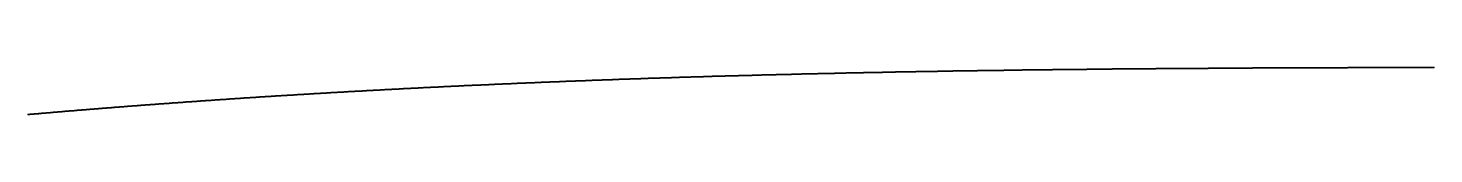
# Model space of a CAD drawing. Header units: metres. Extents: x 0 to 360, y 0 to 49.
# Drawn here: x 135.01 to 146.25, y 49.04 to 49.42 of the extents above; entities that cross this region are included whole.
import ezdxf

# ---------------------------------------------------------------- set-up
doc = ezdxf.new("R2010")
doc.units = ezdxf.units.M

msp = doc.modelspace()

# ---------------------------------------------------------------- linework, layer by layer
for p in [(141.641, 49.377), (141.647, 49.378), (141.653, 49.378), (141.659, 49.378), (141.664, 49.378), (141.67, 49.378), (141.676, 49.378), (141.682, 49.378), (141.688, 49.378), (141.693, 49.379), (141.699, 49.379), (141.705, 49.379), (141.711, 49.379), (141.717, 49.379), (141.723, 49.379), (141.728, 49.379), (141.734, 49.379), (141.74, 49.379), (141.746, 49.38), (141.752, 49.38), (141.757, 49.38), (141.763, 49.38), (141.769, 49.38), (141.775, 49.38), (141.781, 49.38), (141.787, 49.38), (141.792, 49.381), (141.798, 49.381), (141.804, 49.381), (141.81, 49.381), (141.816, 49.381), (141.822, 49.381), (141.827, 49.381), (141.833, 49.381), (141.839, 49.381), (141.845, 49.382), (141.851, 49.382), (141.856, 49.382), (141.862, 49.382), (141.868, 49.382), (141.874, 49.382), (141.88, 49.382), (141.886, 49.382), (141.891, 49.382), (141.897, 49.383), (141.903, 49.383), (141.909, 49.383), (141.915, 49.383), (141.92, 49.383), (141.926, 49.383), (141.932, 49.383), (141.938, 49.383), (141.944, 49.383), (141.95, 49.384), (141.955, 49.384), (141.961, 49.384), (141.967, 49.384), (141.973, 49.384), (141.979, 49.384), (141.984, 49.384), (141.99, 49.384), (141.996, 49.384), (142.002, 49.385), (142.008, 49.385), (142.014, 49.385), (142.019, 49.385), (142.025, 49.385), (142.031, 49.385), (142.037, 49.385), (142.043, 49.385), (142.048, 49.385), (142.054, 49.385), (142.06, 49.386), (142.066, 49.386), (142.072, 49.386), (142.078, 49.386), (142.083, 49.386), (142.089, 49.386), (142.095, 49.386), (142.101, 49.386), (142.107, 49.386), (142.112, 49.387), (142.118, 49.387), (142.124, 49.387), (142.13, 49.387), (142.136, 49.387), (142.142, 49.387), (142.147, 49.387), (142.153, 49.387), (142.159, 49.387), (142.165, 49.387), (142.171, 49.388), (142.176, 49.388), (142.182, 49.388), (142.188, 49.388), (142.194, 49.388), (142.2, 49.388), (142.206, 49.388), (142.211, 49.388), (142.217, 49.388), (142.223, 49.388), (142.229, 49.389), (142.235, 49.389), (142.24, 49.389), (142.246, 49.389), (142.252, 49.389), (142.258, 49.389), (142.264, 49.389), (142.27, 49.389), (142.275, 49.389), (142.281, 49.389), (142.287, 49.39), (142.293, 49.39), (142.299, 49.39), (142.304, 49.39), (142.31, 49.39), (142.316, 49.39), (142.322, 49.39), (142.328, 49.39), (142.334, 49.39), (142.339, 49.39), (142.345, 49.39), (142.351, 49.391), (142.357, 49.391), (142.363, 49.391), (142.368, 49.391), (142.374, 49.391), (142.38, 49.391), (142.386, 49.391), (142.392, 49.391), (142.398, 49.391), (142.403, 49.391), (142.409, 49.392), (142.415, 49.392), (142.421, 49.392), (142.427, 49.392), (142.432, 49.392), (142.438, 49.392), (142.444, 49.392), (142.45, 49.392), (142.456, 49.392), (142.462, 49.392), (142.467, 49.392), (142.473, 49.393), (142.479, 49.393), (142.485, 49.393), (142.491, 49.393), (142.497, 49.393), (142.502, 49.393), (142.508, 49.393), (142.514, 49.393), (142.52, 49.393), (142.526, 49.393), (142.531, 49.393), (142.537, 49.394), (142.543, 49.394), (142.549, 49.394), (142.555, 49.394), (142.561, 49.394), (142.566, 49.394), (142.572, 49.394), (142.578, 49.394), (142.584, 49.394), (142.59, 49.394), (142.595, 49.394), (142.601, 49.394), (142.607, 49.395), (142.613, 49.395), (142.619, 49.395), (142.625, 49.395), (142.63, 49.395), (142.636, 49.395), (142.642, 49.395), (142.648, 49.395), (142.654, 49.395), (142.659, 49.395), (142.665, 49.395), (142.671, 49.396), (142.677, 49.396), (142.683, 49.396), (142.689, 49.396), (142.694, 49.396), (142.7, 49.396), (142.706, 49.396), (142.712, 49.396), (142.718, 49.396), (142.723, 49.396), (142.729, 49.396), (142.735, 49.396), (142.741, 49.397), (142.747, 49.397), (142.753, 49.397), (142.758, 49.397), (142.764, 49.397), (142.77, 49.397), (142.776, 49.397), (142.782, 49.397), (142.787, 49.397), (142.793, 49.397), (142.799, 49.397), (142.805, 49.397), (142.811, 49.397), (142.817, 49.398), (142.822, 49.398), (142.828, 49.398), (142.834, 49.398), (142.84, 49.398), (142.846, 49.398), (142.851, 49.398), (142.857, 49.398), (142.863, 49.398), (142.869, 49.398), (142.875, 49.398), (142.881, 49.398), (142.886, 49.399), (142.892, 49.399), (142.898, 49.399), (142.904, 49.399), (142.91, 49.399), (142.915, 49.399), (142.921, 49.399), (142.927, 49.399), (142.933, 49.399), (142.939, 49.399), (142.945, 49.399), (142.95, 49.399), (142.956, 49.399), (142.962, 49.4), (142.968, 49.4), (142.974, 49.4), (142.979, 49.4), (142.985, 49.4), (142.991, 49.4), (142.997, 49.4), (143.003, 49.4), (143.009, 49.4), (143.014, 49.4), (143.02, 49.4), (143.026, 49.4), (143.032, 49.4), (143.038, 49.4), (143.043, 49.401), (143.049, 49.401), (143.055, 49.401), (143.061, 49.401), (143.067, 49.401), (143.073, 49.401), (143.078, 49.401), (143.084, 49.401), (143.09, 49.401), (143.096, 49.401), (143.102, 49.401), (143.107, 49.401), (143.113, 49.401), (143.119, 49.401), (143.125, 49.402), (143.131, 49.402), (143.137, 49.402), (143.142, 49.402), (143.148, 49.402), (143.154, 49.402), (143.16, 49.402), (143.166, 49.402), (143.171, 49.402), (143.177, 49.402), (143.183, 49.402), (143.189, 49.402), (143.195, 49.402), (143.201, 49.402), (143.206, 49.403), (143.212, 49.403), (143.218, 49.403), (143.224, 49.403), (143.23, 49.403), (143.235, 49.403), (143.241, 49.403), (143.247, 49.403), (143.253, 49.403), (143.259, 49.403), (143.264, 49.403), (143.27, 49.403), (143.276, 49.403), (143.282, 49.403), (143.288, 49.403), (143.294, 49.404), (143.299, 49.404), (143.305, 49.404), (143.311, 49.404), (143.317, 49.404), (143.323, 49.404), (143.328, 49.404), (143.334, 49.404), (143.34, 49.404), (143.346, 49.404), (143.352, 49.404), (143.358, 49.404), (143.363, 49.404), (143.369, 49.404), (143.375, 49.404), (143.381, 49.404), (143.387, 49.405), (143.392, 49.405), (143.398, 49.405), (143.404, 49.405), (143.41, 49.405), (143.416, 49.405), (143.422, 49.405), (143.427, 49.405), (143.433, 49.405), (143.439, 49.405), (143.445, 49.405), (143.451, 49.405), (143.456, 49.405), (143.462, 49.405), (143.468, 49.405), (143.474, 49.405), (143.48, 49.406), (143.486, 49.406), (143.491, 49.406), (143.497, 49.406), (143.503, 49.406), (143.509, 49.406), (143.515, 49.406), (143.52, 49.406), (143.526, 49.406), (143.532, 49.406), (143.538, 49.406), (143.544, 49.406), (143.55, 49.406), (143.555, 49.406), (143.561, 49.406), (143.567, 49.406), (143.573, 49.406), (143.579, 49.407), (143.584, 49.407), (143.59, 49.407), (143.596, 49.407), (143.602, 49.407), (143.608, 49.407), (143.614, 49.407), (143.619, 49.407), (143.625, 49.407), (143.631, 49.407), (143.637, 49.407), (143.643, 49.407), (143.648, 49.407), (143.654, 49.407), (143.66, 49.407), (143.666, 49.407), (143.672, 49.407), (143.678, 49.407), (143.683, 49.408), (143.689, 49.408), (143.695, 49.408), (143.701, 49.408), (143.707, 49.408), (143.712, 49.408), (143.718, 49.408), (143.724, 49.408), (143.73, 49.408), (143.736, 49.408), (143.742, 49.408), (143.747, 49.408), (143.753, 49.408), (143.759, 49.408), (143.765, 49.408), (143.771, 49.408), (143.776, 49.408), (143.782, 49.408), (143.788, 49.408), (143.794, 49.409), (143.8, 49.409), (143.806, 49.409), (143.811, 49.409), (143.817, 49.409), (143.823, 49.409), (143.829, 49.409), (143.835, 49.409), (143.84, 49.409), (143.846, 49.409), (143.852, 49.409), (143.858, 49.409), (143.864, 49.409), (143.87, 49.409), (143.875, 49.409), (143.881, 49.409), (143.887, 49.409), (143.893, 49.409), (143.899, 49.409), (143.904, 49.409), (143.91, 49.41), (143.916, 49.41), (143.922, 49.41), (143.928, 49.41), (143.934, 49.41), (143.939, 49.41), (143.945, 49.41), (143.951, 49.41), (143.957, 49.41), (143.963, 49.41), (143.968, 49.41), (143.974, 49.41), (143.98, 49.41), (143.986, 49.41), (143.992, 49.41), (143.998, 49.41), (144.003, 49.41), (144.009, 49.41), (144.015, 49.41), (144.021, 49.41), (144.027, 49.41), (144.032, 49.411), (144.038, 49.411), (144.044, 49.411), (144.05, 49.411), (144.056, 49.411), (144.062, 49.411), (144.067, 49.411), (144.073, 49.411), (144.079, 49.411), (144.085, 49.411), (144.091, 49.411), (144.096, 49.411), (144.102, 49.411), (144.108, 49.411), (144.114, 49.411), (144.12, 49.411), (144.126, 49.411), (144.131, 49.411), (144.137, 49.411), (144.143, 49.411), (144.149, 49.411), (144.155, 49.411), (144.16, 49.412), (144.166, 49.412), (144.172, 49.412), (144.178, 49.412), (144.184, 49.412), (144.19, 49.412), (144.195, 49.412), (144.201, 49.412), (144.207, 49.412), (144.213, 49.412), (144.219, 49.412), (144.224, 49.412), (144.23, 49.412), (144.236, 49.412), (144.242, 49.412), (144.248, 49.412), (144.254, 49.412), (144.259, 49.412), (144.265, 49.412), (144.271, 49.412), (144.277, 49.412), (144.283, 49.412), (144.288, 49.412), (144.294, 49.412), (144.3, 49.413), (144.306, 49.413), (144.312, 49.413), (144.318, 49.413), (144.323, 49.413), (144.329, 49.413), (144.335, 49.413), (144.341, 49.413), (144.347, 49.413), (144.352, 49.413), (144.358, 49.413), (144.364, 49.413), (144.37, 49.413), (144.376, 49.413), (144.382, 49.413), (144.387, 49.413), (144.393, 49.413), (144.399, 49.413), (144.405, 49.413), (144.411, 49.413), (144.416, 49.413), (144.422, 49.413), (144.428, 49.413), (144.434, 49.413), (144.44, 49.413), (144.446, 49.413), (144.451, 49.414), (144.457, 49.414), (144.463, 49.414), (144.469, 49.414), (144.475, 49.414), (144.48, 49.414), (144.486, 49.414), (144.492, 49.414), (144.498, 49.414), (144.504, 49.414), (144.51, 49.414), (144.515, 49.414), (144.521, 49.414), (144.527, 49.414), (144.533, 49.414), (144.539, 49.414), (144.544, 49.414), (144.55, 49.414), (144.556, 49.414), (144.562, 49.414), (144.568, 49.414), (144.573, 49.414), (144.579, 49.414), (144.585, 49.414), (144.591, 49.414), (144.597, 49.414), (144.603, 49.414), (144.608, 49.414), (144.614, 49.414), (144.62, 49.415), (144.626, 49.415), (144.632, 49.415), (144.637, 49.415), (144.643, 49.415), (144.649, 49.415), (144.655, 49.415), (144.661, 49.415), (144.667, 49.415), (144.672, 49.415), (144.678, 49.415), (144.684, 49.415), (144.69, 49.415), (144.696, 49.415), (144.701, 49.415), (144.707, 49.415), (144.713, 49.415), (144.719, 49.415), (144.725, 49.415), (144.731, 49.415), (144.736, 49.415), (144.742, 49.415), (144.748, 49.415), (144.754, 49.415), (144.76, 49.415), (144.765, 49.415), (144.771, 49.415), (144.777, 49.415), (144.783, 49.415), (144.789, 49.415), (144.795, 49.415), (144.8, 49.415), (144.806, 49.416), (144.812, 49.416), (144.818, 49.416), (144.824, 49.416), (144.829, 49.416), (144.835, 49.416), (144.841, 49.416), (144.847, 49.416), (144.853, 49.416), (144.859, 49.416), (144.864, 49.416), (144.87, 49.416), (144.876, 49.416), (144.882, 49.416), (144.888, 49.416), (144.893, 49.416), (144.899, 49.416), (144.905, 49.416), (144.911, 49.416), (144.917, 49.416), (144.923, 49.416), (144.928, 49.416), (144.934, 49.416), (144.94, 49.416), (144.946, 49.416), (144.952, 49.416), (144.957, 49.416), (144.963, 49.416), (144.969, 49.416), (144.975, 49.416), (144.981, 49.416), (144.987, 49.416), (144.992, 49.416), (144.998, 49.416), (145.004, 49.416), (145.01, 49.416), (145.016, 49.417), (145.021, 49.417), (145.027, 49.417), (145.033, 49.417), (145.039, 49.417), (145.045, 49.417), (145.051, 49.417), (145.056, 49.417), (145.062, 49.417), (145.068, 49.417), (145.074, 49.417), (145.08, 49.417), (145.085, 49.417), (145.091, 49.417), (145.097, 49.417), (145.103, 49.417), (145.109, 49.417), (145.114, 49.417), (145.12, 49.417), (145.126, 49.417), (145.132, 49.417), (145.138, 49.417), (145.144, 49.417), (145.149, 49.417), (145.155, 49.417), (145.161, 49.417), (145.167, 49.417), (145.173, 49.417), (145.178, 49.417), (145.184, 49.417), (145.19, 49.417), (145.196, 49.417), (145.202, 49.417), (145.208, 49.417), (145.213, 49.417), (145.219, 49.417), (145.225, 49.417), (145.231, 49.417), (145.237, 49.417), (145.242, 49.417), (145.248, 49.417), (145.254, 49.417), (145.26, 49.417), (145.266, 49.418), (145.272, 49.418), (145.277, 49.418), (145.283, 49.418), (145.289, 49.418), (145.295, 49.418), (145.301, 49.418), (145.306, 49.418), (145.312, 49.418), (145.318, 49.418), (145.324, 49.418), (145.33, 49.418), (145.336, 49.418), (145.341, 49.418), (145.347, 49.418), (145.353, 49.418), (145.359, 49.418), (145.365, 49.418), (145.37, 49.418), (145.376, 49.418), (145.382, 49.418), (145.388, 49.418), (145.394, 49.418), (145.4, 49.418), (145.405, 49.418), (145.411, 49.418), (145.417, 49.418), (145.423, 49.418), (145.429, 49.418), (145.434, 49.418), (145.44, 49.418), (145.446, 49.418), (145.452, 49.418), (145.458, 49.418), (145.464, 49.418), (145.469, 49.418), (145.475, 49.418), (145.481, 49.418), (145.487, 49.418), (145.493, 49.418), (145.498, 49.418), (145.504, 49.418), (145.51, 49.418), (145.516, 49.418), (145.522, 49.418), (145.528, 49.418), (145.533, 49.418), (145.539, 49.418), (145.545, 49.418), (145.551, 49.418), (145.557, 49.418), (145.562, 49.418), (145.568, 49.419), (145.574, 49.419), (145.58, 49.419), (145.586, 49.419), (145.592, 49.419), (145.597, 49.419), (145.603, 49.419), (145.609, 49.419), (145.615, 49.419), (145.621, 49.419), (145.626, 49.419), (145.632, 49.419), (145.638, 49.419), (145.644, 49.419), (145.65, 49.419), (145.656, 49.419), (145.661, 49.419), (145.667, 49.419), (145.673, 49.419), (145.679, 49.419), (145.685, 49.419), (145.69, 49.419), (145.696, 49.419), (145.702, 49.419), (145.708, 49.419), (145.714, 49.419), (145.719, 49.419), (145.725, 49.419), (145.731, 49.419), (145.737, 49.419), (145.743, 49.419), (145.749, 49.419), (145.754, 49.419), (145.76, 49.419), (145.766, 49.419), (145.772, 49.419), (145.778, 49.419), (145.783, 49.419), (145.789, 49.419), (145.795, 49.419), (145.801, 49.419), (145.807, 49.419), (145.813, 49.419), (145.818, 49.419), (145.824, 49.419), (145.83, 49.419), (145.836, 49.419), (145.842, 49.419), (145.847, 49.419), (145.853, 49.419), (145.859, 49.419), (145.865, 49.419), (145.871, 49.419), (145.877, 49.419), (145.882, 49.419), (145.888, 49.419), (145.894, 49.419), (145.9, 49.419), (145.906, 49.419), (145.911, 49.419), (145.917, 49.419), (145.923, 49.419), (145.929, 49.419), (145.935, 49.419), (145.941, 49.419), (145.946, 49.419), (145.952, 49.419), (145.958, 49.419), (145.964, 49.419), (145.97, 49.419), (145.975, 49.419), (145.981, 49.42), (145.987, 49.42), (145.993, 49.42), (145.999, 49.42), (146.005, 49.42), (146.01, 49.42), (146.016, 49.42), (146.022, 49.42), (146.028, 49.42), (146.034, 49.42), (146.039, 49.42), (146.045, 49.42), (146.051, 49.42), (146.057, 49.42), (146.063, 49.42), (146.069, 49.42), (146.074, 49.42), (146.08, 49.42), (146.086, 49.42), (146.092, 49.42), (146.098, 49.42), (146.103, 49.42), (146.109, 49.42), (146.115, 49.42), (146.121, 49.42), (146.127, 49.42), (146.133, 49.42), (146.138, 49.42), (146.144, 49.42), (146.15, 49.42), (146.156, 49.42), (146.162, 49.42), (146.167, 49.42), (146.173, 49.42), (146.179, 49.42), (146.185, 49.42), (146.191, 49.42), (146.197, 49.42), (146.202, 49.42), (146.208, 49.42), (146.214, 49.42), (146.22, 49.42), (146.226, 49.42), (146.231, 49.42), (146.237, 49.42), (146.243, 49.42), (146.249, 49.42), (146.255, 49.42), (138.323, 49.265), (138.329, 49.265), (138.335, 49.266), (138.34, 49.266), (138.346, 49.266), (138.352, 49.267), (138.358, 49.267), (138.364, 49.267), (138.37, 49.267), (138.375, 49.268), (138.381, 49.268), (138.387, 49.268), (138.393, 49.269), (138.399, 49.269), (138.404, 49.269), (138.41, 49.269), (138.416, 49.27), (138.422, 49.27), (138.428, 49.27), (138.434, 49.27), (138.439, 49.271), (138.445, 49.271), (138.451, 49.271), (138.457, 49.272), (138.463, 49.272), (138.469, 49.272), (138.474, 49.272), (138.48, 49.273), (138.486, 49.273), (138.492, 49.273), (138.498, 49.274), (138.503, 49.274), (138.509, 49.274), (138.515, 49.274), (138.521, 49.275), (138.527, 49.275), (138.533, 49.275), (138.538, 49.275), (138.544, 49.276), (138.55, 49.276), (138.556, 49.276), (138.562, 49.277), (138.568, 49.277), (138.573, 49.277), (138.579, 49.277), (138.585, 49.278), (138.591, 49.278), (138.597, 49.278), (138.602, 49.278), (138.608, 49.279), (138.614, 49.279), (138.62, 49.279), (138.626, 49.279), (138.632, 49.28), (138.637, 49.28), (138.643, 49.28), (138.649, 49.281), (138.655, 49.281), (138.661, 49.281), (138.667, 49.281), (138.672, 49.282), (138.678, 49.282), (138.684, 49.282), (138.69, 49.282), (138.696, 49.283), (138.701, 49.283), (138.707, 49.283), (138.713, 49.283), (138.719, 49.284), (138.725, 49.284), (138.731, 49.284), (138.736, 49.284), (138.742, 49.285), (138.748, 49.285), (138.754, 49.285), (138.76, 49.286), (138.766, 49.286), (138.771, 49.286), (138.777, 49.286), (138.783, 49.287), (138.789, 49.287), (138.795, 49.287), (138.8, 49.287), (138.806, 49.288), (138.812, 49.288), (138.818, 49.288), (138.824, 49.288), (138.83, 49.289), (138.835, 49.289), (138.841, 49.289), (138.847, 49.289), (138.853, 49.29), (138.859, 49.29), (138.865, 49.29), (138.87, 49.29), (138.876, 49.291), (138.882, 49.291), (138.888, 49.291), (138.894, 49.291), (138.899, 49.292), (138.905, 49.292), (138.911, 49.292), (138.917, 49.292), (138.923, 49.293), (138.929, 49.293), (138.934, 49.293), (138.94, 49.293), (138.946, 49.294), (138.952, 49.294), (138.958, 49.294), (138.964, 49.294), (138.969, 49.295), (138.975, 49.295), (138.981, 49.295), (138.987, 49.295), (138.993, 49.296), (138.998, 49.296), (139.004, 49.296), (139.01, 49.296), (139.016, 49.297), (139.022, 49.297), (139.028, 49.297), (139.033, 49.297), (139.039, 49.298), (139.045, 49.298), (139.051, 49.298), (139.057, 49.298), (139.063, 49.299), (139.068, 49.299), (139.074, 49.299), (139.08, 49.299), (139.086, 49.3), (139.092, 49.3), (139.097, 49.3), (139.103, 49.3), (139.109, 49.3), (139.115, 49.301), (139.121, 49.301), (139.127, 49.301), (139.132, 49.301), (139.138, 49.302), (139.144, 49.302), (139.15, 49.302), (139.156, 49.302), (139.161, 49.303), (139.167, 49.303), (139.173, 49.303), (139.179, 49.303), (139.185, 49.304), (139.191, 49.304), (139.196, 49.304), (139.202, 49.304), (139.208, 49.304), (139.214, 49.305), (139.22, 49.305), (139.226, 49.305), (139.231, 49.305), (139.237, 49.306), (139.243, 49.306), (139.249, 49.306), (139.255, 49.306), (139.26, 49.307), (139.266, 49.307), (139.272, 49.307), (139.278, 49.307), (139.284, 49.308), (139.29, 49.308), (139.295, 49.308), (139.301, 49.308), (139.307, 49.308), (139.313, 49.309), (139.319, 49.309), (139.325, 49.309), (139.33, 49.309), (139.336, 49.31), (139.342, 49.31), (139.348, 49.31), (139.354, 49.31), (139.359, 49.31), (139.365, 49.311), (139.371, 49.311), (139.377, 49.311), (139.383, 49.311), (139.389, 49.312), (139.394, 49.312), (139.4, 49.312), (139.406, 49.312), (139.412, 49.312), (139.418, 49.313), (139.424, 49.313), (139.429, 49.313), (139.435, 49.313), (139.441, 49.314), (139.447, 49.314), (139.453, 49.314), (139.458, 49.314), (139.464, 49.314), (139.47, 49.315), (139.476, 49.315), (139.482, 49.315), (139.488, 49.315), (139.493, 49.316), (139.499, 49.316), (139.505, 49.316), (139.511, 49.316), (139.517, 49.316), (139.522, 49.317), (139.528, 49.317), (139.534, 49.317), (139.54, 49.317), (139.546, 49.318), (139.552, 49.318), (139.557, 49.318), (139.563, 49.318), (139.569, 49.318), (139.575, 49.319), (139.581, 49.319), (139.587, 49.319), (139.592, 49.319), (139.598, 49.319), (139.604, 49.32), (139.61, 49.32), (139.616, 49.32), (139.621, 49.32), (139.627, 49.321), (139.633, 49.321), (139.639, 49.321), (139.645, 49.321), (139.651, 49.321), (139.656, 49.322), (139.662, 49.322), (139.668, 49.322), (139.674, 49.322), (139.68, 49.322), (139.685, 49.323), (139.691, 49.323), (139.697, 49.323), (139.703, 49.323), (139.709, 49.323), (139.715, 49.324), (139.72, 49.324), (139.726, 49.324), (139.732, 49.324), (139.738, 49.325), (139.744, 49.325), (139.75, 49.325), (139.755, 49.325), (139.761, 49.325), (139.767, 49.326), (139.773, 49.326), (139.779, 49.326), (139.784, 49.326), (139.79, 49.326), (139.796, 49.327), (139.802, 49.327), (139.808, 49.327), (139.814, 49.327), (139.819, 49.327), (139.825, 49.328), (139.831, 49.328), (139.837, 49.328), (139.843, 49.328), (139.848, 49.328), (139.854, 49.329), (139.86, 49.329), (139.866, 49.329), (139.872, 49.329), (139.878, 49.329), (139.883, 49.33), (139.889, 49.33), (139.895, 49.33), (139.901, 49.33), (139.907, 49.33), (139.913, 49.331), (139.918, 49.331), (139.924, 49.331), (139.93, 49.331), (139.936, 49.331), (139.942, 49.332), (139.947, 49.332), (139.953, 49.332), (139.959, 49.332), (139.965, 49.332), (139.971, 49.333), (139.977, 49.333), (139.982, 49.333), (139.988, 49.333), (139.994, 49.333), (140, 49.334), (140.006, 49.334), (140.011, 49.334), (140.017, 49.334), (140.023, 49.334), (140.029, 49.334), (140.035, 49.335), (140.041, 49.335), (140.046, 49.335), (140.052, 49.335), (140.058, 49.335), (140.064, 49.336), (140.07, 49.336), (140.076, 49.336), (140.081, 49.336), (140.087, 49.336), (140.093, 49.337), (140.099, 49.337), (140.105, 49.337), (140.11, 49.337), (140.116, 49.337), (140.122, 49.338), (140.128, 49.338), (140.134, 49.338), (140.14, 49.338), (140.145, 49.338), (140.151, 49.338), (140.157, 49.339), (140.163, 49.339), (140.169, 49.339), (140.174, 49.339), (140.18, 49.339), (140.186, 49.34), (140.192, 49.34), (140.198, 49.34), (140.204, 49.34), (140.209, 49.34), (140.215, 49.34), (140.221, 49.341), (140.227, 49.341), (140.233, 49.341), (140.238, 49.341), (140.244, 49.341), (140.25, 49.342), (140.256, 49.342), (140.262, 49.342), (140.268, 49.342), (140.273, 49.342), (140.279, 49.342), (140.285, 49.343), (140.291, 49.343), (140.297, 49.343), (140.303, 49.343), (140.308, 49.343), (140.314, 49.344), (140.32, 49.344), (140.326, 49.344), (140.332, 49.344), (140.337, 49.344), (140.343, 49.344), (140.349, 49.345), (140.355, 49.345), (140.361, 49.345), (140.367, 49.345), (140.372, 49.345), (140.378, 49.345), (140.384, 49.346), (140.39, 49.346), (140.396, 49.346), (140.401, 49.346), (140.407, 49.346), (140.413, 49.347), (140.419, 49.347), (140.425, 49.347), (140.431, 49.347), (140.436, 49.347), (140.442, 49.347), (140.448, 49.348), (140.454, 49.348), (140.46, 49.348), (140.466, 49.348), (140.471, 49.348), (140.477, 49.348), (140.483, 49.349), (140.489, 49.349), (140.495, 49.349), (140.5, 49.349), (140.506, 49.349), (140.512, 49.349), (140.518, 49.35), (140.524, 49.35), (140.53, 49.35), (140.535, 49.35), (140.541, 49.35), (140.547, 49.35), (140.553, 49.351), (140.559, 49.351), (140.564, 49.351), (140.57, 49.351), (140.576, 49.351), (140.582, 49.351), (140.588, 49.352), (140.594, 49.352), (140.599, 49.352), (140.605, 49.352), (140.611, 49.352), (140.617, 49.352), (140.623, 49.353), (140.628, 49.353), (140.634, 49.353), (140.64, 49.353), (140.646, 49.353), (140.652, 49.353), (140.658, 49.354), (140.663, 49.354), (140.669, 49.354), (140.675, 49.354), (140.681, 49.354), (140.687, 49.354), (140.693, 49.355), (140.698, 49.355), (140.704, 49.355), (140.71, 49.355), (140.716, 49.355), (140.722, 49.355), (140.727, 49.356), (140.733, 49.356), (140.739, 49.356), (140.745, 49.356), (140.751, 49.356), (140.757, 49.356), (140.762, 49.356), (140.768, 49.357), (140.774, 49.357), (140.78, 49.357), (140.786, 49.357), (140.791, 49.357), (140.797, 49.357), (140.803, 49.358), (140.809, 49.358), (140.815, 49.358), (140.821, 49.358), (140.826, 49.358), (140.832, 49.358), (140.838, 49.358), (140.844, 49.359), (140.85, 49.359), (140.855, 49.359), (140.861, 49.359), (140.867, 49.359), (140.873, 49.359), (140.879, 49.36), (140.885, 49.36), (140.89, 49.36), (140.896, 49.36), (140.902, 49.36), (140.908, 49.36), (140.914, 49.36), (140.919, 49.361), (140.925, 49.361), (140.931, 49.361), (140.937, 49.361), (140.943, 49.361), (140.949, 49.361), (140.954, 49.362), (140.96, 49.362), (140.966, 49.362), (140.972, 49.362), (140.978, 49.362), (140.984, 49.362), (140.989, 49.362), (140.995, 49.363), (141.001, 49.363), (141.007, 49.363), (141.013, 49.363), (141.018, 49.363), (141.024, 49.363), (141.03, 49.363), (141.036, 49.364), (141.042, 49.364), (141.048, 49.364), (141.053, 49.364), (141.059, 49.364), (141.065, 49.364), (141.071, 49.364), (141.077, 49.365), (141.082, 49.365), (141.088, 49.365), (141.094, 49.365), (141.1, 49.365), (141.106, 49.365), (141.112, 49.365), (141.117, 49.366), (141.123, 49.366), (141.129, 49.366), (141.135, 49.366), (141.141, 49.366), (141.146, 49.366), (141.152, 49.366), (141.158, 49.367), (141.164, 49.367), (141.17, 49.367), (141.176, 49.367), (141.181, 49.367), (141.187, 49.367), (141.193, 49.367), (141.199, 49.368), (141.205, 49.368), (141.21, 49.368), (141.216, 49.368), (141.222, 49.368), (141.228, 49.368), (141.234, 49.368), (141.24, 49.369), (141.245, 49.369), (141.251, 49.369), (141.257, 49.369), (141.263, 49.369), (141.269, 49.369), (141.275, 49.369), (141.28, 49.369), (141.286, 49.37), (141.292, 49.37), (141.298, 49.37), (141.304, 49.37), (141.309, 49.37), (141.315, 49.37), (141.321, 49.37), (141.327, 49.371), (141.333, 49.371), (141.339, 49.371), (141.344, 49.371), (141.35, 49.371), (141.356, 49.371), (141.362, 49.371), (141.368, 49.372), (141.373, 49.372), (141.379, 49.372), (141.385, 49.372), (141.391, 49.372), (141.397, 49.372), (141.403, 49.372), (141.408, 49.372), (141.414, 49.373), (141.42, 49.373), (141.426, 49.373), (141.432, 49.373), (141.437, 49.373), (141.443, 49.373), (141.449, 49.373), (141.455, 49.373), (141.461, 49.374), (141.467, 49.374), (141.472, 49.374), (141.478, 49.374), (141.484, 49.374), (141.49, 49.374), (141.496, 49.374), (141.501, 49.374), (141.507, 49.375), (141.513, 49.375), (141.519, 49.375), (141.525, 49.375), (141.531, 49.375), (141.536, 49.375), (141.542, 49.375), (141.548, 49.375), (141.554, 49.376), (141.56, 49.376), (141.565, 49.376), (141.571, 49.376), (141.577, 49.376), (141.583, 49.376), (141.589, 49.376), (141.595, 49.376), (141.6, 49.377), (141.606, 49.377), (141.612, 49.377), (141.618, 49.377), (141.624, 49.377), (141.629, 49.377), (141.635, 49.377), (136.418, 49.153), (136.424, 49.153), (136.43, 49.154), (136.435, 49.154), (136.441, 49.154), (136.447, 49.155), (136.453, 49.155), (136.459, 49.156), (136.464, 49.156), (136.47, 49.156), (136.476, 49.157), (136.482, 49.157), (136.488, 49.158), (136.494, 49.158), (136.499, 49.158), (136.505, 49.159), (136.511, 49.159), (136.517, 49.16), (136.523, 49.16), (136.529, 49.16), (136.534, 49.161), (136.54, 49.161), (136.546, 49.162), (136.552, 49.162), (136.558, 49.162), (136.564, 49.163), (136.569, 49.163), (136.575, 49.164), (136.581, 49.164), (136.587, 49.164), (136.593, 49.165), (136.599, 49.165), (136.604, 49.166), (136.61, 49.166), (136.616, 49.166), (136.622, 49.167), (136.628, 49.167), (136.633, 49.168), (136.639, 49.168), (136.645, 49.168), (136.651, 49.169), (136.657, 49.169), (136.663, 49.17), (136.668, 49.17), (136.674, 49.17), (136.68, 49.171), (136.686, 49.171), (136.692, 49.171), (136.698, 49.172), (136.703, 49.172), (136.709, 49.173), (136.715, 49.173), (136.721, 49.173), (136.727, 49.174), (136.733, 49.174), (136.738, 49.175), (136.744, 49.175), (136.75, 49.175), (136.756, 49.176), (136.762, 49.176), (136.768, 49.176), (136.773, 49.177), (136.779, 49.177), (136.785, 49.178), (136.791, 49.178), (136.797, 49.178), (136.802, 49.179), (136.808, 49.179), (136.814, 49.18), (136.82, 49.18), (136.826, 49.18), (136.832, 49.181), (136.837, 49.181), (136.843, 49.181), (136.849, 49.182), (136.855, 49.182), (136.861, 49.183), (136.867, 49.183), (136.872, 49.183), (136.878, 49.184), (136.884, 49.184), (136.89, 49.184), (136.896, 49.185), (136.902, 49.185), (136.907, 49.186), (136.913, 49.186), (136.919, 49.186), (136.925, 49.187), (136.931, 49.187), (136.936, 49.187), (136.942, 49.188), (136.948, 49.188), (136.954, 49.189), (136.96, 49.189), (136.966, 49.189), (136.971, 49.19), (136.977, 49.19), (136.983, 49.19), (136.989, 49.191), (136.995, 49.191), (137.001, 49.191), (137.006, 49.192), (137.012, 49.192), (137.018, 49.193), (137.024, 49.193), (137.03, 49.193), (137.036, 49.194), (137.041, 49.194), (137.047, 49.194), (137.053, 49.195), (137.059, 49.195), (137.065, 49.195), (137.071, 49.196), (137.076, 49.196), (137.082, 49.197), (137.088, 49.197), (137.094, 49.197), (137.1, 49.198), (137.105, 49.198), (137.111, 49.198), (137.117, 49.199), (137.123, 49.199), (137.129, 49.199), (137.135, 49.2), (137.14, 49.2), (137.146, 49.201), (137.152, 49.201), (137.158, 49.201), (137.164, 49.202), (137.17, 49.202), (137.175, 49.202), (137.181, 49.203), (137.187, 49.203), (137.193, 49.203), (137.199, 49.204), (137.205, 49.204), (137.21, 49.204), (137.216, 49.205), (137.222, 49.205), (137.228, 49.205), (137.234, 49.206), (137.239, 49.206), (137.245, 49.207), (137.251, 49.207), (137.257, 49.207), (137.263, 49.208), (137.269, 49.208), (137.274, 49.208), (137.28, 49.209), (137.286, 49.209), (137.292, 49.209), (137.298, 49.21), (137.304, 49.21), (137.309, 49.21), (137.315, 49.211), (137.321, 49.211), (137.327, 49.211), (137.333, 49.212), (137.339, 49.212), (137.344, 49.212), (137.35, 49.213), (137.356, 49.213), (137.362, 49.213), (137.368, 49.214), (137.373, 49.214), (137.379, 49.214), (137.385, 49.215), (137.391, 49.215), (137.397, 49.216), (137.403, 49.216), (137.408, 49.216), (137.414, 49.217), (137.42, 49.217), (137.426, 49.217), (137.432, 49.218), (137.438, 49.218), (137.443, 49.218), (137.449, 49.219), (137.455, 49.219), (137.461, 49.219), (137.467, 49.22), (137.473, 49.22), (137.478, 49.22), (137.484, 49.221), (137.49, 49.221), (137.496, 49.221), (137.502, 49.222), (137.507, 49.222), (137.513, 49.222), (137.519, 49.223), (137.525, 49.223), (137.531, 49.223), (137.537, 49.224), (137.542, 49.224), (137.548, 49.224), (137.554, 49.225), (137.56, 49.225), (137.566, 49.225), (137.572, 49.226), (137.577, 49.226), (137.583, 49.226), (137.589, 49.227), (137.595, 49.227), (137.601, 49.227), (137.607, 49.228), (137.612, 49.228), (137.618, 49.228), (137.624, 49.229), (137.63, 49.229), (137.636, 49.229), (137.641, 49.23), (137.647, 49.23), (137.653, 49.23), (137.659, 49.23), (137.665, 49.231), (137.671, 49.231), (137.676, 49.231), (137.682, 49.232), (137.688, 49.232), (137.694, 49.232), (137.7, 49.233), (137.706, 49.233), (137.711, 49.233), (137.717, 49.234), (137.723, 49.234), (137.729, 49.234), (137.735, 49.235), (137.74, 49.235), (137.746, 49.235), (137.752, 49.236), (137.758, 49.236), (137.764, 49.236), (137.77, 49.237), (137.775, 49.237), (137.781, 49.237), (137.787, 49.238), (137.793, 49.238), (137.799, 49.238), (137.805, 49.238), (137.81, 49.239), (137.816, 49.239), (137.822, 49.239), (137.828, 49.24), (137.834, 49.24), (137.84, 49.24), (137.845, 49.241), (137.851, 49.241), (137.857, 49.241), (137.863, 49.242), (137.869, 49.242), (137.874, 49.242), (137.88, 49.243), (137.886, 49.243), (137.892, 49.243), (137.898, 49.243), (137.904, 49.244), (137.909, 49.244), (137.915, 49.244), (137.921, 49.245), (137.927, 49.245), (137.933, 49.245), (137.939, 49.246), (137.944, 49.246), (137.95, 49.246), (137.956, 49.247), (137.962, 49.247), (137.968, 49.247), (137.973, 49.247), (137.979, 49.248), (137.985, 49.248), (137.991, 49.248), (137.997, 49.249), (138.003, 49.249), (138.008, 49.249), (138.014, 49.25), (138.02, 49.25), (138.026, 49.25), (138.032, 49.251), (138.038, 49.251), (138.043, 49.251), (138.049, 49.251), (138.055, 49.252), (138.061, 49.252), (138.067, 49.252), (138.073, 49.253), (138.078, 49.253), (138.084, 49.253), (138.09, 49.254), (138.096, 49.254), (138.102, 49.254), (138.107, 49.254), (138.113, 49.255), (138.119, 49.255), (138.125, 49.255), (138.131, 49.256), (138.137, 49.256), (138.142, 49.256), (138.148, 49.256), (138.154, 49.257), (138.16, 49.257), (138.166, 49.257), (138.172, 49.258), (138.177, 49.258), (138.183, 49.258), (138.189, 49.259), (138.195, 49.259), (138.201, 49.259), (138.206, 49.259), (138.212, 49.26), (138.218, 49.26), (138.224, 49.26), (138.23, 49.261), (138.236, 49.261), (138.241, 49.261), (138.247, 49.261), (138.253, 49.262), (138.259, 49.262), (138.265, 49.262), (138.271, 49.263), (138.276, 49.263), (138.282, 49.263), (138.288, 49.263), (138.294, 49.264), (138.3, 49.264), (138.305, 49.264), (138.311, 49.265), (138.317, 49.265), (135.007, 49.042), (135.013, 49.043), (135.019, 49.043), (135.024, 49.044), (135.03, 49.044), (135.036, 49.045), (135.042, 49.045), (135.048, 49.046), (135.054, 49.046), (135.059, 49.047), (135.065, 49.047), (135.071, 49.048), (135.077, 49.048), (135.083, 49.049), (135.089, 49.049), (135.094, 49.05), (135.1, 49.05), (135.106, 49.051), (135.112, 49.051), (135.118, 49.052), (135.124, 49.052), (135.129, 49.053), (135.135, 49.053), (135.141, 49.054), (135.147, 49.054), (135.153, 49.055), (135.159, 49.055), (135.164, 49.056), (135.17, 49.056), (135.176, 49.057), (135.182, 49.057), (135.188, 49.058), (135.194, 49.058), (135.199, 49.059), (135.205, 49.059), (135.211, 49.06), (135.217, 49.06), (135.223, 49.061), (135.229, 49.061), (135.234, 49.062), (135.24, 49.062), (135.246, 49.063), (135.252, 49.063), (135.258, 49.064), (135.264, 49.064), (135.269, 49.065), (135.275, 49.065), (135.281, 49.066), (135.287, 49.066), (135.293, 49.067), (135.299, 49.067), (135.304, 49.068), (135.31, 49.068), (135.316, 49.069), (135.322, 49.069), (135.328, 49.07), (135.334, 49.07), (135.339, 49.071), (135.345, 49.071), (135.351, 49.072), (135.357, 49.072), (135.363, 49.073), (135.369, 49.073), (135.374, 49.073), (135.38, 49.074), (135.386, 49.074), (135.392, 49.075), (135.398, 49.075), (135.403, 49.076), (135.409, 49.076), (135.415, 49.077), (135.421, 49.077), (135.427, 49.078), (135.433, 49.078), (135.438, 49.079), (135.444, 49.079), (135.45, 49.08), (135.456, 49.08), (135.462, 49.081), (135.468, 49.081), (135.473, 49.082), (135.479, 49.082), (135.485, 49.083), (135.491, 49.083), (135.497, 49.083), (135.503, 49.084), (135.508, 49.084), (135.514, 49.085), (135.52, 49.085), (135.526, 49.086), (135.532, 49.086), (135.538, 49.087), (135.543, 49.087), (135.549, 49.088), (135.555, 49.088), (135.561, 49.089), (135.567, 49.089), (135.573, 49.09), (135.578, 49.09), (135.584, 49.091), (135.59, 49.091), (135.596, 49.091), (135.602, 49.092), (135.608, 49.092), (135.613, 49.093), (135.619, 49.093), (135.625, 49.094), (135.631, 49.094), (135.637, 49.095), (135.643, 49.095), (135.648, 49.096), (135.654, 49.096), (135.66, 49.097), (135.666, 49.097), (135.672, 49.097), (135.678, 49.098), (135.683, 49.098), (135.689, 49.099), (135.695, 49.099), (135.701, 49.1), (135.707, 49.1), (135.713, 49.101), (135.718, 49.101), (135.724, 49.102), (135.73, 49.102), (135.736, 49.102), (135.742, 49.103), (135.747, 49.103), (135.753, 49.104), (135.759, 49.104), (135.765, 49.105), (135.771, 49.105), (135.777, 49.106), (135.782, 49.106), (135.788, 49.107), (135.794, 49.107), (135.8, 49.107), (135.806, 49.108), (135.812, 49.108), (135.817, 49.109), (135.823, 49.109), (135.829, 49.11), (135.835, 49.11), (135.841, 49.111), (135.847, 49.111), (135.852, 49.111), (135.858, 49.112), (135.864, 49.112), (135.87, 49.113), (135.876, 49.113), (135.882, 49.114), (135.887, 49.114), (135.893, 49.115), (135.899, 49.115), (135.905, 49.115), (135.911, 49.116), (135.917, 49.116), (135.922, 49.117), (135.928, 49.117), (135.934, 49.118), (135.94, 49.118), (135.946, 49.119), (135.952, 49.119), (135.957, 49.119), (135.963, 49.12), (135.969, 49.12), (135.975, 49.121), (135.981, 49.121), (135.987, 49.122), (135.992, 49.122), (135.998, 49.122), (136.004, 49.123), (136.01, 49.123), (136.016, 49.124), (136.021, 49.124), (136.027, 49.125), (136.033, 49.125), (136.039, 49.126), (136.045, 49.126), (136.051, 49.126), (136.056, 49.127), (136.062, 49.127), (136.068, 49.128), (136.074, 49.128), (136.08, 49.129), (136.086, 49.129), (136.091, 49.129), (136.097, 49.13), (136.103, 49.13), (136.109, 49.131), (136.115, 49.131), (136.121, 49.132), (136.126, 49.132), (136.132, 49.132), (136.138, 49.133), (136.144, 49.133), (136.15, 49.134), (136.156, 49.134), (136.161, 49.135), (136.167, 49.135), (136.173, 49.135), (136.179, 49.136), (136.185, 49.136), (136.191, 49.137), (136.196, 49.137), (136.202, 49.137), (136.208, 49.138), (136.214, 49.138), (136.22, 49.139), (136.226, 49.139), (136.231, 49.14), (136.237, 49.14), (136.243, 49.14), (136.249, 49.141), (136.255, 49.141), (136.26, 49.142), (136.266, 49.142), (136.272, 49.143), (136.278, 49.143), (136.284, 49.143), (136.29, 49.144), (136.295, 49.144), (136.301, 49.145), (136.307, 49.145), (136.313, 49.145), (136.319, 49.146), (136.325, 49.146), (136.33, 49.147), (136.336, 49.147), (136.342, 49.147), (136.348, 49.148), (136.354, 49.148), (136.36, 49.149), (136.365, 49.149), (136.371, 49.15), (136.377, 49.15), (136.383, 49.15), (136.389, 49.151), (136.395, 49.151), (136.4, 49.152), (136.406, 49.152), (136.412, 49.152)]:
    msp.add_point(p)

doc.saveas('drawing.dxf')
